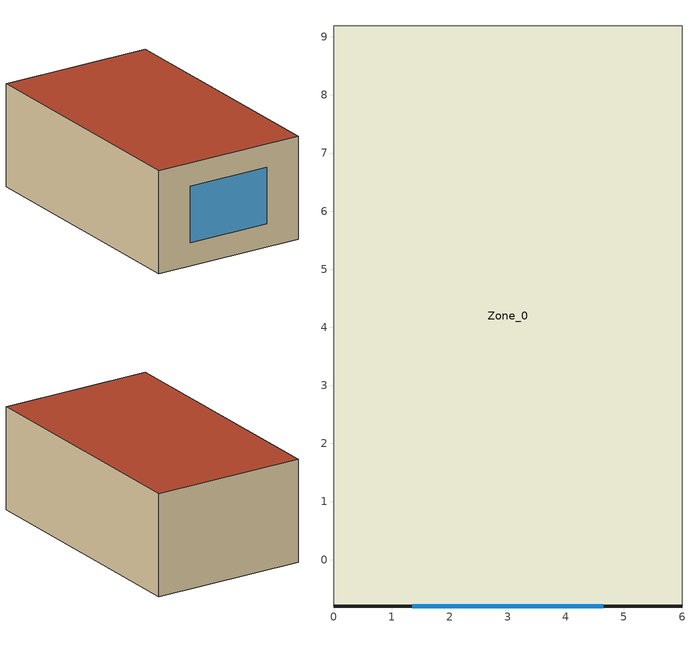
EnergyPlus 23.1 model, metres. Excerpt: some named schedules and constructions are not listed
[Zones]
Zone_0
 floor adiabatic (Slab_Light_FLIPPED): 6,-0.81 0,-0.81 0,9.19 6,9.19 z0
 wall outside (UVal_0.2_Light): 0,-0.81 6,-0.81 z0:4
 wall adiabatic (UVal_0.2_Light): 6,-0.81 6,9.19 0,9.19 0,-0.81 z0:4
 window (Starphire - Solarban 60 (3) on Starphire (Krypton)): 1.36,-0.81 4.64,-0.81 z0.9:3.1
 roof outside (UVal_0.2_Light): 0,9.19 0,-0.81 6,-0.81 6,9.19 z4
[Schedule:Day:Hourly]
902680ff-7241-4d14-933c-1b12fca53dc7: 1, 1, 1, 1, 1, 1, 0.8, 0, 0, 0.4, 0.4, 0.6, 0.8, 0.6, 0.4, 0.4, 0.6, 0.8, 0.8, 0.8, 0.8, 1, 1, 1
30dfd1cf-e552-4944-95f4-35b8c2e1e128: 1, 1, 1, 1, 1, 1, 0.8, 0.6, 0.4, 0.4, 0.4, 0.6, 0.8, 0.6, 0.4, 0, 0, 0, 0.8, 0.8, 0.8, 1, 1, 1
3169d6b9-a660-4b36-a788-756da2ca3554: 1, 1, 1, 1, 1, 1, 0.8, 0.6, 0.4, 0, 0, 0, 0, 0, 0, 0, 0, 0.8, 0.8, 0.8, 0.8, 1, 1, 1
7a969d79-baed-470d-8798-7dddf29d24f6: 1, 1, 1, 1, 1, 1, 0.8, 0.6, 0.4, 0.4, 0.4, 0.6, 0.8, 0.6, 0, 0, 0, 0.8, 0.8, 0.8, 0.8, 1, 1, 1
d7dbc585-8e49-4b23-b43d-7ebde6e25f1b: 1, 1, 1, 1, 1, 1, 0.8, 0.6, 0.4, 0.4, 0.4, 0.6, 0.8, 0.6, 0, 0, 0, 0, 0.8, 0.8, 0.8, 1, 1, 1
060da356-0adc-4f44-b421-56f693a622e6: 1, 1, 1, 1, 1, 1, 0.8, 0, 0, 0, 0, 0, 0, 0, 0, 0, 0, 0.8, 0.8, 0.8, 0.8, 1, 1, 1
14d9ab5f-f6bc-43b0-a27e-b6fda98fd80b: 1, 1, 1, 1, 1, 1, 0.8, 0.6, 0.4, 0.4, 0.4, 0.6, 0.8, 0.6, 0, 0.4, 0.6, 0.8, 0.8, 0.8, 0.8, 1, 1, 1
3189d03c-0a18-4a71-96c0-83d8108f6ac0: 1, 1, 1, 1, 1, 1, 0.8, 0.6, 0.4, 0.4, 0.4, 0.6, 0.8, 0.6, 0.4, 0.4, 0.6, 0, 0.8, 0.8, 0.8, 1, 1, 1
6cf6bdb1-bc5d-4a6e-bfaa-c50a54a9380e: 1, 1, 1, 1, 1, 1, 0.8, 0.6, 0.4, 0, 0, 0, 0.8, 0.6, 0, 0, 0, 0.8, 0.8, 0.8, 0.8, 1, 1, 1
fed877cd-eb7f-4e54-9674-f0576113e366: 1, 1, 1, 1, 1, 1, 0.8, 0.6, 0.4, 0, 0, 0, 0.8, 0.6, 0.4, 0.4, 0.6, 0.8, 0.8, 0.8, 0.8, 1, 1, 1
cfa50969-3518-4a79-9ebb-52f217fd56b7: 1, 1, 1, 1, 1, 1, 0.8, 0, 0.4, 0.4, 0.4, 0.6, 0, 0, 0, 0.4, 0.6, 0.8, 0.8, 0.8, 0.8, 1, 1, 1
59d48295-9266-4557-8065-ae027bafda2b: 1, 1, 1, 1, 1, 1, 0.8, 0, 0.4, 0, 0, 0, 0, 0, 0, 0, 0, 0, 0.8, 0.8, 0.8, 1, 1, 1
25d9d186-891b-4b81-93f3-6afea8f2ef5c: 1, 1, 1, 1, 1, 1, 0.8, 0, 0, 0, 0, 0, 0, 0.6, 0.4, 0.4, 0.6, 0, 0.8, 0.8, 0.8, 1, 1, 1
58793e93-eae3-4f29-a1c5-bd6ba601a773: 1, 1, 1, 1, 1, 1, 0.8, 0.6, 0.4, 0.4, 0.4, 0.6, 0, 0, 0, 0, 0, 0, 0.8, 0.8, 0.8, 1, 1, 1
87693d5b-cab4-40a0-839a-b4b8302d06e7: 1, 1, 1, 1, 1, 1, 0.8, 0, 0, 0, 0, 0, 0, 0, 0, 0, 0.6, 0, 0.8, 0.8, 0.8, 1, 1, 1
1c799c84-67f4-4240-8c71-06874fbb3943: 1, 1, 1, 1, 1, 1, 0.8, 0.6, 0.4, 0.4, 0.4, 0, 0, 0, 0, 0, 0, 0.8, 0.8, 0.8, 0.8, 1, 1, 1
1f0d44a3-7d70-46c1-88ee-c0f023e7affa: 1, 1, 1, 1, 1, 1, 0.8, 0, 0, 0.4, 0.4, 0, 0, 0, 0.4, 0.4, 0.6, 0, 0.8, 0.8, 0.8, 1, 1, 1
0ee71fe6-2df5-488a-b069-791e0e5c07b8: 1, 1, 1, 1, 1, 1, 0.8, 0.6, 0, 0, 0, 0, 0, 0, 0, 0, 0, 0.8, 0.8, 0.8, 0.8, 1, 1, 1
8e7996f3-5341-486f-939a-1274a31d297e: 1, 1, 1, 1, 1, 1, 0.8, 0.6, 0, 0, 0, 0.6, 0, 0, 0, 0, 0, 0.8, 0.8, 0.8, 0.8, 1, 1, 1
c6c6efc0-2bb3-4c48-9c40-b161d9971be9: 1, 1, 1, 1, 1, 1, 0.8, 0, 0, 0, 0, 0.6, 0.8, 0.6, 0.4, 0.4, 0.6, 0.8, 0.8, 0.8, 0.8, 1, 1, 1
28080bc0-5927-433a-9422-1f4ffd60f8e5: 1, 1, 1, 1, 1, 1, 0.8, 0.6, 0, 0, 0, 0.6, 0.8, 0.6, 0.4, 0.4, 0.6, 0.8, 0.8, 0.8, 0.8, 1, 1, 1
4ca7bb63-88ca-4ba3-ae32-60c2a5a33414: 1, 1, 1, 1, 1, 1, 0.8, 0.6, 0.4, 0.4, 0.4, 0, 0, 0, 0, 0.4, 0.6, 0.8, 0.8, 0.8, 0.8, 1, 1, 1
d5d7a691-1c94-4324-87fc-18be7b975890: 1, 1, 1, 1, 1, 1, 0.8, 0.6, 0, 0, 0, 0.6, 0, 0, 0.4, 0.4, 0.6, 0, 0.8, 0.8, 0.8, 1, 1, 1
d8a64c24-ee05-4c0a-9334-fb8977417d24: 1, 1, 1, 1, 1, 1, 0.8, 0.6, 0, 0, 0, 0, 0.8, 0, 0, 0, 0, 0, 0.8, 0.8, 0.8, 1, 1, 1
892f0b5d-23d3-4d68-ba22-9b33534a2e85: 1, 1, 1, 1, 1, 1, 0.8, 0.6, 0.4, 0, 0, 0.6, 0.8, 0.6, 0.4, 0.4, 0.6, 0.8, 0.8, 0.8, 0.8, 1, 1, 1
1ff51537-b0e9-466c-9028-86336e3e91d3: 1, 1, 1, 1, 1, 1, 0.8, 0.6, 0, 0.4, 0.4, 0.6, 0.8, 0.6, 0.4, 0.4, 0.6, 0, 0.8, 0.8, 0.8, 1, 1, 1
ea92c525-f574-4d54-ae5f-eb827a995d5f: 1, 1, 1, 1, 1, 1, 0.8, 0.6, 0.4, 0.4, 0.4, 0, 0, 0, 0, 0, 0.6, 0.8, 0.8, 0.8, 0.8, 1, 1, 1
688be3c6-4298-49d6-a995-f4ff9189585c: 1, 1, 1, 1, 1, 1, 0.8, 0.6, 0.4, 0.4, 0.4, 0, 0, 0, 0.4, 0.4, 0.6, 0.8, 0.8, 0.8, 0.8, 1, 1, 1
49a4725d-64ee-40d9-b7c8-8719304f05b0: 1, 1, 1, 1, 1, 1, 0.8, 0.6, 0.4, 0.4, 0.4, 0, 0, 0, 0.4, 0, 0, 0.8, 0.8, 0.8, 0.8, 1, 1, 1
8c3fcda5-35fe-4a72-94f4-fef45e0e0adf: 1, 1, 1, 1, 1, 1, 0.8, 0.6, 0, 0.4, 0.4, 0, 0, 0, 0.4, 0.4, 0.6, 0, 0.8, 0.8, 0.8, 1, 1, 1
104ca01c-c9df-4491-a331-869219257df5: 1, 1, 1, 1, 1, 1, 0.8, 0.6, 0.4, 0.4, 0.4, 0, 0.8, 0.6, 0.4, 0.4, 0.6, 0.8, 0.8, 0.8, 0.8, 1, 1, 1
858d9445-fedc-41b6-9329-28b7e3ced1bc: 1, 1, 1, 1, 1, 1, 0.8, 0.6, 0.4, 0.4, 0, 0.6, 0.8, 0.6, 0.4, 0.4, 0.6, 0.8, 0.8, 0.8, 0.8, 1, 1, 1
a7cb5c7e-cace-4517-8dd7-bebdf90f2619: 1, 1, 1, 1, 1, 1, 0.8, 0, 0, 0, 0, 0, 0, 0, 0.4, 0.4, 0.6, 0.8, 0.8, 0.8, 0.8, 1, 1, 1
18fddb95-af1b-4249-88f6-682cce6befe1: 1, 1, 1, 1, 1, 1, 0.8, 0.6, 0.4, 0, 0, 0, 0, 0, 0.4, 0.4, 0.6, 0.8, 0.8, 0.8, 0.8, 1, 1, 1
2ff1e9c7-f90c-41d6-a502-d71ee99c5e5f: 1, 1, 1, 1, 1, 1, 0.8, 0.6, 0.4, 0.4, 0.4, 0.6, 0.8, 0.6, 0, 0.4, 0.6, 0, 0.8, 0.8, 0.8, 1, 1, 1
b02ab121-3d3f-4378-be6c-3e3afb00427c: 1, 1, 1, 1, 1, 1, 0.8, 0.6, 0.4, 0, 0, 0, 0, 0, 0, 0.4, 0.6, 0.8, 0.8, 0.8, 0.8, 1, 1, 1
4328494f-3c3d-4131-9852-9535aae929f7: 1, 1, 1, 1, 1, 1, 0.8, 0, 0, 0, 0, 0, 0, 0, 0, 0.4, 0.6, 0, 0.8, 0.8, 0.8, 1, 1, 1
4b9c7f99-9ddc-4752-be5f-a44bad6d6bdb: 0, 0, 0, 0, 0, 0, 0, 0, 0, 0, 0, 0, 1, 1, 1, 1, 1, 0, 0, 0, 0, 0, 0, 0
bb9d2325-5b43-4ed9-b5c0-c69ed432292f: 0, 0, 0, 0, 0, 0, 0, 1, 1, 0, 0, 0, 0, 1, 1, 1, 1, 0, 0, 0, 0, 0, 0, 0
e34125b6-ac2c-4c5f-8be2-e72e03ce4e15: 0, 0, 0, 0, 0, 0, 0, 0, 0, 1, 1, 1, 1, 1, 1, 1, 1, 1, 0, 0, 0, 0, 0, 0
83571403-7410-4d25-afcd-0ec7bc611e64: 0, 0, 0, 0, 0, 0, 0, 0, 1, 0, 0, 0, 0, 0, 0, 0, 0, 0, 0, 0, 0, 0, 0, 0
9896cea4-2571-4f0a-b3b2-f876ca9d07d6: 0, 0, 0, 0, 0, 0, 0, 0, 0, 0, 0, 0, 0, 0, 0, 1, 1, 0, 0, 0, 0, 0, 0, 0
03d2d463-790c-43fb-bbf4-41edcd2c2ac4: 0, 0, 0, 0, 0, 0, 0, 0, 1, 1, 1, 1, 1, 1, 1, 0, 0, 0, 0, 0, 0, 0, 0, 0
ccddd7ef-7dea-4420-9548-7381fbf48d11: 0, 0, 0, 0, 0, 0, 0, 1, 1, 1, 1, 1, 1, 1, 1, 0, 0, 0, 0, 0, 0, 0, 0, 0
80cd060c-1f61-48c4-a5e6-f12f14524c35: 0, 0, 0, 0, 0, 0, 0, 0, 1, 1, 1, 1, 1, 1, 1, 1, 1, 1, 0, 0, 0, 0, 0, 0
2d87b48e-fcd2-4cf2-8beb-c03e703131d0: 0, 0, 0, 0, 0, 0, 0, 0, 0, 0, 0, 1, 1, 1, 1, 1, 1, 1, 0, 0, 0, 0, 0, 0
19cbe245-b94e-43c6-b8c0-80bd7cd2af8f: 0, 0, 0, 0, 0, 0, 0, 1, 1, 0, 0, 0, 0, 0, 0, 0, 0, 0, 0, 0, 0, 0, 0, 0
228ebfe2-1aa6-4b87-8cb9-68d66e9ab8ee: 0, 0, 0, 0, 0, 0, 0, 0, 0, 0, 0, 0, 0, 0, 0, 1, 1, 1, 0, 0, 0, 0, 0, 0
6713b0ca-5b74-4112-b6d2-8bb7250909a9: 0, 0, 0, 0, 0, 0, 0, 0, 0, 1, 1, 1, 1, 1, 1, 1, 1, 0, 0, 0, 0, 0, 0, 0
7f4000cd-b181-46a8-bb4e-5181eff2dea5: 0, 0, 0, 0, 0, 0, 0, 0, 0, 0, 0, 0, 0, 0, 1, 1, 1, 0, 0, 0, 0, 0, 0, 0
84ca3b94-7492-4135-977e-f485630f9208: 0, 0, 0, 0, 0, 0, 0, 0, 0, 0, 0, 0, 0, 0, 1, 1, 1, 1, 0, 0, 0, 0, 0, 0
b00d93de-308b-4fe5-8716-040459c3304f: 0, 0, 0, 0, 0, 0, 0, 1, 1, 1, 1, 1, 1, 1, 1, 1, 1, 0, 0, 0, 0, 0, 0, 0
6eeed3fb-7047-4573-a0a6-7295f74bcd8c: 0, 0, 0, 0, 0, 0, 0, 0, 0, 0, 0, 0, 0, 0, 1, 0, 0, 0, 0, 0, 0, 0, 0, 0
5e63a8de-6281-4d94-aad1-972784421a51: 0, 0, 0, 0, 0, 0, 0, 0, 0, 0, 0, 0, 0, 0, 0, 0, 0, 1, 0, 0, 0, 0, 0, 0
626e8150-7b12-4418-a1a1-2ff5c63cee32: 0, 0, 0, 0, 0, 0, 0, 0, 0, 1, 1, 1, 0, 0, 1, 1, 1, 0, 0, 0, 0, 0, 0, 0
25fd34f2-35d1-4b89-a3c8-3b384ce841dc: 0, 0, 0, 0, 0, 0, 0, 0, 0, 1, 1, 1, 0, 0, 0, 0, 0, 0, 0, 0, 0, 0, 0, 0
bfb20f47-adcb-456d-9a44-dbc48ab42dc4: 0, 0, 0, 0, 0, 0, 0, 1, 0, 0, 0, 0, 1, 1, 1, 0, 0, 0, 0, 0, 0, 0, 0, 0
c799945a-c79e-4660-b1dd-47c078b76a10: 0, 0, 0, 0, 0, 0, 0, 1, 0, 1, 1, 1, 1, 1, 1, 1, 1, 1, 0, 0, 0, 0, 0, 0
8f5b2421-99ba-4b2d-8720-2e85d07a753b: 0, 0, 0, 0, 0, 0, 0, 1, 1, 1, 1, 1, 1, 0, 0, 0, 0, 1, 0, 0, 0, 0, 0, 0
4b4ed096-4b97-4e59-a14b-3d7687de2157: 0, 0, 0, 0, 0, 0, 0, 0, 0, 0, 0, 0, 1, 1, 1, 1, 1, 1, 0, 0, 0, 0, 0, 0
5f103c95-65a5-4010-b211-d811bb994008: 0, 0, 0, 0, 0, 0, 0, 1, 1, 1, 1, 1, 1, 1, 1, 1, 0, 1, 0, 0, 0, 0, 0, 0
e3208e8b-adc1-443f-a196-0a015472b90a: 0, 0, 0, 0, 0, 0, 0, 0, 0, 0, 0, 1, 1, 1, 1, 1, 1, 0, 0, 0, 0, 0, 0, 0
9b5c1085-25fe-4ade-b0c8-7ae2d91e7867: 0, 0, 0, 0, 0, 0, 0, 1, 1, 0, 0, 1, 1, 1, 0, 0, 0, 1, 0, 0, 0, 0, 0, 0
b0b3a020-bc94-4a3f-a32c-3a6c3086e8d2: 0, 0, 0, 0, 0, 0, 0, 0, 1, 1, 1, 1, 1, 1, 1, 1, 1, 0, 0, 0, 0, 0, 0, 0
f2cb975a-5ef4-46d0-a4f2-038f54c0a83d: 0, 0, 0, 0, 0, 0, 0, 0, 1, 1, 1, 0, 1, 1, 1, 1, 1, 0, 0, 0, 0, 0, 0, 0
91fc8aca-0d72-47ba-8610-1f00e791c926: 0, 0, 0, 0, 0, 0, 0, 1, 1, 1, 1, 0, 0, 0, 0, 0, 0, 0, 0, 0, 0, 0, 0, 0
a950680a-c7d5-4140-b7e9-fe0e335813b3: 0, 0, 0, 0, 0, 0, 0, 0, 1, 1, 1, 0, 0, 0, 0, 0, 0, 0, 0, 0, 0, 0, 0, 0
38d043c6-3a36-47ab-8efd-2552b3b4f4ea: 0, 0, 0, 0, 0, 0, 0, 0, 0, 0, 0, 1, 1, 1, 1, 0, 0, 0, 0, 0, 0, 0, 0, 0
fc7c40e3-73d1-4f04-af00-f1f95ab274f8: 0, 0, 0, 0, 0, 0, 0, 0, 1, 1, 1, 0, 1, 1, 0, 0, 0, 1, 0, 0, 0, 0, 0, 0
2cc42145-4c81-41a2-a36e-b6b453ee482f: 0, 0, 0, 0, 0, 0, 0, 0, 1, 1, 1, 1, 0, 1, 1, 1, 1, 1, 0, 0, 0, 0, 0, 0
78b73458-6bac-483a-80c4-4f249f896636: 0, 0, 0, 0, 0, 0, 0, 0, 0, 1, 1, 0, 0, 0, 0, 0, 0, 0, 0, 0, 0, 0, 0, 0
1421ffc8-d5d8-4c17-ae8e-d8ecd420650b: 0, 0, 0, 0, 0, 0, 0, 0, 1, 0, 0, 0, 0, 0, 0, 0, 0, 1, 0, 0, 0, 0, 0, 0
8d7068d5-37c6-4bfa-91df-63357ff56963: 0, 0, 0, 0, 0, 0, 0, 0, 0, 0, 0, 1, 1, 1, 1, 1, 0, 0, 0, 0, 0, 0, 0, 0
791abce2-c6c9-40ab-b097-2e1908ed12c1: 0, 0, 0, 0, 0, 0, 0, 0, 0, 0, 0, 1, 1, 1, 0, 0, 0, 0, 0, 0, 0, 0, 0, 0
8d34337c-75bc-44a0-b1c6-ac5f53443973: 0, 0, 0, 0, 0, 0, 0, 0, 0, 0, 0, 1, 1, 1, 0, 1, 1, 0, 0, 0, 0, 0, 0, 0
3390df3a-a816-4d25-beef-4c9d0d32d8d3: 0, 0, 0, 0, 0, 0, 0, 0, 1, 0, 0, 1, 1, 1, 0, 0, 0, 1, 0, 0, 0, 0, 0, 0
a37e8bf5-e32a-4079-860d-0af2a65026ee: 0, 0, 0, 0, 0, 0, 0, 0, 0, 0, 0, 1, 0, 0, 0, 0, 0, 0, 0, 0, 0, 0, 0, 0
c09885d3-5e17-4f0a-b3a9-40faf3cdea73: 0, 0, 0, 0, 0, 0, 0, 0, 0, 0, 1, 0, 0, 0, 0, 0, 0, 0, 0, 0, 0, 0, 0, 0
54c218a1-9a2d-43ac-bb55-8e068022fa20: 0, 0, 0, 0, 0, 0, 0, 1, 1, 1, 1, 1, 1, 1, 0, 0, 0, 0, 0, 0, 0, 0, 0, 0
b669e89a-282c-4423-8afd-69ebfd81ae54: 0, 0, 0, 0, 0, 0, 0, 0, 0, 1, 1, 1, 1, 1, 0, 0, 0, 0, 0, 0, 0, 0, 0, 0
fc685a81-a9e8-40dd-a984-8823da2effdf: 0, 0, 0, 0, 0, 0, 0, 0, 0, 0, 0, 0, 0, 0, 1, 0, 0, 1, 0, 0, 0, 0, 0, 0
5830046f-c8c5-4976-aea6-8c500c1d729c: 0, 0, 0, 0, 0, 0, 0, 0, 0, 1, 1, 1, 1, 1, 1, 0, 0, 0, 0, 0, 0, 0, 0, 0
9dd5bf9f-02de-4b92-81b6-d4d93a4385f5: 0, 0, 0, 0, 0, 0, 0, 1, 1, 1, 1, 1, 1, 1, 1, 0, 0, 1, 0, 0, 0, 0, 0, 0
[Schedule:Week:Daily]
HeatAvail_Zone_0_0: 004e2dcf-8239-45a4-9b8e-f48bbb5674c7, 004e2dcf-8239-45a4-9b8e-f48bbb5674c7, 528ea09c-39c9-4a10-8800-9de200cd2c91, b7a3da46-3739-4097-babf-01599cefae49, b7a3da46-3739-4097-babf-01599cefae49, b7a3da46-3739-4097-babf-01599cefae49, 004e2dcf-8239-45a4-9b8e-f48bbb5674c7, 004e2dcf-8239-45a4-9b8e-f48bbb5674c7, 004e2dcf-8239-45a4-9b8e-f48bbb5674c7, 004e2dcf-8239-45a4-9b8e-f48bbb5674c7, 004e2dcf-8239-45a4-9b8e-f48bbb5674c7, 004e2dcf-8239-45a4-9b8e-f48bbb5674c7
HeatAvail_Zone_0_1: 9c846b64-d1d2-40fa-bed3-0c1ada7adb8e, b7a3da46-3739-4097-babf-01599cefae49, b7a3da46-3739-4097-babf-01599cefae49, b7a3da46-3739-4097-babf-01599cefae49, b7a3da46-3739-4097-babf-01599cefae49, b7a3da46-3739-4097-babf-01599cefae49, 004e2dcf-8239-45a4-9b8e-f48bbb5674c7, 9c846b64-d1d2-40fa-bed3-0c1ada7adb8e, 9c846b64-d1d2-40fa-bed3-0c1ada7adb8e, 9c846b64-d1d2-40fa-bed3-0c1ada7adb8e, 9c846b64-d1d2-40fa-bed3-0c1ada7adb8e, 9c846b64-d1d2-40fa-bed3-0c1ada7adb8e
HeatAvail_Zone_0_2: b7a3da46-3739-4097-babf-01599cefae49, 00f57e9e-7185-4411-8f65-5452f192126f, bfb4ce4c-ec3e-490d-885e-84b63b4f48a2, 004e2dcf-8239-45a4-9b8e-f48bbb5674c7, 004e2dcf-8239-45a4-9b8e-f48bbb5674c7, afcd5b20-8f77-4d74-bd58-d57eea7b5b9d, 004e2dcf-8239-45a4-9b8e-f48bbb5674c7, b7a3da46-3739-4097-babf-01599cefae49, b7a3da46-3739-4097-babf-01599cefae49, b7a3da46-3739-4097-babf-01599cefae49, b7a3da46-3739-4097-babf-01599cefae49, b7a3da46-3739-4097-babf-01599cefae49
HeatAvail_Zone_0_3: 3e78b9a3-cb97-4deb-b2a3-769ff42cbbae, b7a3da46-3739-4097-babf-01599cefae49, df368c70-796a-44ce-b8ad-c643e9f0e22f, 004e2dcf-8239-45a4-9b8e-f48bbb5674c7, 6a4db3b3-01dd-493c-aff0-10d7f1e97450, b7a3da46-3739-4097-babf-01599cefae49, 004e2dcf-8239-45a4-9b8e-f48bbb5674c7, 3e78b9a3-cb97-4deb-b2a3-769ff42cbbae, 3e78b9a3-cb97-4deb-b2a3-769ff42cbbae, 3e78b9a3-cb97-4deb-b2a3-769ff42cbbae, 3e78b9a3-cb97-4deb-b2a3-769ff42cbbae, 3e78b9a3-cb97-4deb-b2a3-769ff42cbbae
HeatAvail_Zone_0_4: b7a3da46-3739-4097-babf-01599cefae49, b7a3da46-3739-4097-babf-01599cefae49, b7a3da46-3739-4097-babf-01599cefae49, b7a3da46-3739-4097-babf-01599cefae49, b7a3da46-3739-4097-babf-01599cefae49, 004e2dcf-8239-45a4-9b8e-f48bbb5674c7, 004e2dcf-8239-45a4-9b8e-f48bbb5674c7, b7a3da46-3739-4097-babf-01599cefae49, b7a3da46-3739-4097-babf-01599cefae49, b7a3da46-3739-4097-babf-01599cefae49, b7a3da46-3739-4097-babf-01599cefae49, b7a3da46-3739-4097-babf-01599cefae49
HeatAvail_Zone_0_5: b7a3da46-3739-4097-babf-01599cefae49, ed559348-6578-4ed7-b332-738b62675bbd, b7a3da46-3739-4097-babf-01599cefae49, 4471f6eb-af27-4bac-a93a-c9ad64be5562, cfaff9e9-d387-4040-8772-00e146d99aed, b7a3da46-3739-4097-babf-01599cefae49, 004e2dcf-8239-45a4-9b8e-f48bbb5674c7, b7a3da46-3739-4097-babf-01599cefae49, b7a3da46-3739-4097-babf-01599cefae49, b7a3da46-3739-4097-babf-01599cefae49, b7a3da46-3739-4097-babf-01599cefae49, b7a3da46-3739-4097-babf-01599cefae49
HeatAvail_Zone_0_6: b7a3da46-3739-4097-babf-01599cefae49, b7a3da46-3739-4097-babf-01599cefae49, b7a3da46-3739-4097-babf-01599cefae49, b50b1c4f-d964-4ad3-8bcf-11deb676e7ff, e4128f0c-12e8-4802-a4bb-00ef40627b83, d79b3a9e-7f01-4d6e-b59d-4078c05ed039, 004e2dcf-8239-45a4-9b8e-f48bbb5674c7, b7a3da46-3739-4097-babf-01599cefae49, b7a3da46-3739-4097-babf-01599cefae49, b7a3da46-3739-4097-babf-01599cefae49, b7a3da46-3739-4097-babf-01599cefae49, b7a3da46-3739-4097-babf-01599cefae49
HeatAvail_Zone_0_7: c870c390-8123-410e-8589-f265b8161020, b7a3da46-3739-4097-babf-01599cefae49, b7a3da46-3739-4097-babf-01599cefae49, b7a3da46-3739-4097-babf-01599cefae49, 674adbee-4f4c-4f74-9816-0d9c49eee9ee, 004e2dcf-8239-45a4-9b8e-f48bbb5674c7, 004e2dcf-8239-45a4-9b8e-f48bbb5674c7, c870c390-8123-410e-8589-f265b8161020, c870c390-8123-410e-8589-f265b8161020, c870c390-8123-410e-8589-f265b8161020, c870c390-8123-410e-8589-f265b8161020, c870c390-8123-410e-8589-f265b8161020
HeatAvail_Zone_0_8: 66bb5eaa-cd6a-4c28-9836-8d52666f5628, 004e2dcf-8239-45a4-9b8e-f48bbb5674c7, 66bb5eaa-cd6a-4c28-9836-8d52666f5628, b7a3da46-3739-4097-babf-01599cefae49, 66bb5eaa-cd6a-4c28-9836-8d52666f5628, b7a3da46-3739-4097-babf-01599cefae49, 004e2dcf-8239-45a4-9b8e-f48bbb5674c7, 66bb5eaa-cd6a-4c28-9836-8d52666f5628, 66bb5eaa-cd6a-4c28-9836-8d52666f5628, 66bb5eaa-cd6a-4c28-9836-8d52666f5628, 66bb5eaa-cd6a-4c28-9836-8d52666f5628, 66bb5eaa-cd6a-4c28-9836-8d52666f5628
HeatAvail_Zone_0_9: 966215da-a094-4bce-8a16-e7f265986e66, d79b3a9e-7f01-4d6e-b59d-4078c05ed039, c870c390-8123-410e-8589-f265b8161020, 004e2dcf-8239-45a4-9b8e-f48bbb5674c7, 004e2dcf-8239-45a4-9b8e-f48bbb5674c7, b7a3da46-3739-4097-babf-01599cefae49, 004e2dcf-8239-45a4-9b8e-f48bbb5674c7, 966215da-a094-4bce-8a16-e7f265986e66, 966215da-a094-4bce-8a16-e7f265986e66, 966215da-a094-4bce-8a16-e7f265986e66, 966215da-a094-4bce-8a16-e7f265986e66, 966215da-a094-4bce-8a16-e7f265986e66
HeatAvail_Zone_0_10: b7a3da46-3739-4097-babf-01599cefae49, 66bb5eaa-cd6a-4c28-9836-8d52666f5628, b7a3da46-3739-4097-babf-01599cefae49, a4f3f783-feae-4b61-a365-1a25cb2659a7, 004e2dcf-8239-45a4-9b8e-f48bbb5674c7, 004e2dcf-8239-45a4-9b8e-f48bbb5674c7, 004e2dcf-8239-45a4-9b8e-f48bbb5674c7, b7a3da46-3739-4097-babf-01599cefae49, b7a3da46-3739-4097-babf-01599cefae49, b7a3da46-3739-4097-babf-01599cefae49, b7a3da46-3739-4097-babf-01599cefae49, b7a3da46-3739-4097-babf-01599cefae49
HeatAvail_Zone_0_11: b7a3da46-3739-4097-babf-01599cefae49, 004e2dcf-8239-45a4-9b8e-f48bbb5674c7, ed559348-6578-4ed7-b332-738b62675bbd, b7a3da46-3739-4097-babf-01599cefae49, b7a3da46-3739-4097-babf-01599cefae49, b7a3da46-3739-4097-babf-01599cefae49, 004e2dcf-8239-45a4-9b8e-f48bbb5674c7, b7a3da46-3739-4097-babf-01599cefae49, b7a3da46-3739-4097-babf-01599cefae49, b7a3da46-3739-4097-babf-01599cefae49, b7a3da46-3739-4097-babf-01599cefae49, b7a3da46-3739-4097-babf-01599cefae49
HeatAvail_Zone_0_12: b7a3da46-3739-4097-babf-01599cefae49, b7a3da46-3739-4097-babf-01599cefae49, b7a3da46-3739-4097-babf-01599cefae49, 004e2dcf-8239-45a4-9b8e-f48bbb5674c7, b7a3da46-3739-4097-babf-01599cefae49, b7a3da46-3739-4097-babf-01599cefae49, 004e2dcf-8239-45a4-9b8e-f48bbb5674c7, b7a3da46-3739-4097-babf-01599cefae49, b7a3da46-3739-4097-babf-01599cefae49, b7a3da46-3739-4097-babf-01599cefae49, b7a3da46-3739-4097-babf-01599cefae49, b7a3da46-3739-4097-babf-01599cefae49
HeatAvail_Zone_0_13: b7a3da46-3739-4097-babf-01599cefae49, 185f8419-926a-4275-8635-e4197f33d4c0, 00f57e9e-7185-4411-8f65-5452f192126f, b7a3da46-3739-4097-babf-01599cefae49, df368c70-796a-44ce-b8ad-c643e9f0e22f, 004e2dcf-8239-45a4-9b8e-f48bbb5674c7, 004e2dcf-8239-45a4-9b8e-f48bbb5674c7, b7a3da46-3739-4097-babf-01599cefae49, b7a3da46-3739-4097-babf-01599cefae49, b7a3da46-3739-4097-babf-01599cefae49, b7a3da46-3739-4097-babf-01599cefae49, b7a3da46-3739-4097-babf-01599cefae49
HeatAvail_Zone_0_14: 004e2dcf-8239-45a4-9b8e-f48bbb5674c7, 004e2dcf-8239-45a4-9b8e-f48bbb5674c7, b7a3da46-3739-4097-babf-01599cefae49, b7a3da46-3739-4097-babf-01599cefae49, b7a3da46-3739-4097-babf-01599cefae49, b93a5605-5285-437a-9a24-90f049dd3309, 004e2dcf-8239-45a4-9b8e-f48bbb5674c7, 004e2dcf-8239-45a4-9b8e-f48bbb5674c7, 004e2dcf-8239-45a4-9b8e-f48bbb5674c7, 004e2dcf-8239-45a4-9b8e-f48bbb5674c7, 004e2dcf-8239-45a4-9b8e-f48bbb5674c7, 004e2dcf-8239-45a4-9b8e-f48bbb5674c7
HeatAvail_Zone_0_15: b7a3da46-3739-4097-babf-01599cefae49, cfaff9e9-d387-4040-8772-00e146d99aed, 4d78a104-e6c7-472b-b7bc-eff3c7d3730c, c870c390-8123-410e-8589-f265b8161020, 004e2dcf-8239-45a4-9b8e-f48bbb5674c7, 985696ff-726d-447a-a760-275a3afa3b37, 004e2dcf-8239-45a4-9b8e-f48bbb5674c7, b7a3da46-3739-4097-babf-01599cefae49, b7a3da46-3739-4097-babf-01599cefae49, b7a3da46-3739-4097-babf-01599cefae49, b7a3da46-3739-4097-babf-01599cefae49, b7a3da46-3739-4097-babf-01599cefae49
HeatAvail_Zone_0_16: b7a3da46-3739-4097-babf-01599cefae49, b7a3da46-3739-4097-babf-01599cefae49, b7a3da46-3739-4097-babf-01599cefae49, b7a3da46-3739-4097-babf-01599cefae49, 0a23fd8c-bc11-4361-9f69-3ee3c820b12e, b7a3da46-3739-4097-babf-01599cefae49, 004e2dcf-8239-45a4-9b8e-f48bbb5674c7, b7a3da46-3739-4097-babf-01599cefae49, b7a3da46-3739-4097-babf-01599cefae49, b7a3da46-3739-4097-babf-01599cefae49, b7a3da46-3739-4097-babf-01599cefae49, b7a3da46-3739-4097-babf-01599cefae49
HeatAvail_Zone_0_17: 6a4db3b3-01dd-493c-aff0-10d7f1e97450, 004e2dcf-8239-45a4-9b8e-f48bbb5674c7, b7a3da46-3739-4097-babf-01599cefae49, b7a3da46-3739-4097-babf-01599cefae49, b7a3da46-3739-4097-babf-01599cefae49, b7a3da46-3739-4097-babf-01599cefae49, 004e2dcf-8239-45a4-9b8e-f48bbb5674c7, 6a4db3b3-01dd-493c-aff0-10d7f1e97450, 6a4db3b3-01dd-493c-aff0-10d7f1e97450, 6a4db3b3-01dd-493c-aff0-10d7f1e97450, 6a4db3b3-01dd-493c-aff0-10d7f1e97450, 6a4db3b3-01dd-493c-aff0-10d7f1e97450
HeatAvail_Zone_0_18: b7a3da46-3739-4097-babf-01599cefae49, b7a3da46-3739-4097-babf-01599cefae49, 004e2dcf-8239-45a4-9b8e-f48bbb5674c7, ed559348-6578-4ed7-b332-738b62675bbd, b7a3da46-3739-4097-babf-01599cefae49, b7a3da46-3739-4097-babf-01599cefae49, 004e2dcf-8239-45a4-9b8e-f48bbb5674c7, b7a3da46-3739-4097-babf-01599cefae49, b7a3da46-3739-4097-babf-01599cefae49, b7a3da46-3739-4097-babf-01599cefae49, b7a3da46-3739-4097-babf-01599cefae49, b7a3da46-3739-4097-babf-01599cefae49
HeatAvail_Zone_0_19: 004e2dcf-8239-45a4-9b8e-f48bbb5674c7, 3a91eefb-8b60-40e9-8137-7b4290348210, a4f3f783-feae-4b61-a365-1a25cb2659a7, ed559348-6578-4ed7-b332-738b62675bbd, b7a3da46-3739-4097-babf-01599cefae49, b7a3da46-3739-4097-babf-01599cefae49, 004e2dcf-8239-45a4-9b8e-f48bbb5674c7, 004e2dcf-8239-45a4-9b8e-f48bbb5674c7, 004e2dcf-8239-45a4-9b8e-f48bbb5674c7, 004e2dcf-8239-45a4-9b8e-f48bbb5674c7, 004e2dcf-8239-45a4-9b8e-f48bbb5674c7, 004e2dcf-8239-45a4-9b8e-f48bbb5674c7
HeatAvail_Zone_0_20: e10bc946-f43d-4df4-b3dc-dab1c1ce977a, 004e2dcf-8239-45a4-9b8e-f48bbb5674c7, 004e2dcf-8239-45a4-9b8e-f48bbb5674c7, 6007f404-66b0-4063-a6a7-88293ea3448f, e4128f0c-12e8-4802-a4bb-00ef40627b83, b93a5605-5285-437a-9a24-90f049dd3309, 004e2dcf-8239-45a4-9b8e-f48bbb5674c7, e10bc946-f43d-4df4-b3dc-dab1c1ce977a, e10bc946-f43d-4df4-b3dc-dab1c1ce977a, e10bc946-f43d-4df4-b3dc-dab1c1ce977a, e10bc946-f43d-4df4-b3dc-dab1c1ce977a, e10bc946-f43d-4df4-b3dc-dab1c1ce977a
HeatAvail_Zone_0_21: 004e2dcf-8239-45a4-9b8e-f48bbb5674c7, b7a3da46-3739-4097-babf-01599cefae49, c870c390-8123-410e-8589-f265b8161020, 0593f9f2-372c-454d-b91e-15ffb26d30f1, b7a3da46-3739-4097-babf-01599cefae49, 6a4db3b3-01dd-493c-aff0-10d7f1e97450, 004e2dcf-8239-45a4-9b8e-f48bbb5674c7, 004e2dcf-8239-45a4-9b8e-f48bbb5674c7, 004e2dcf-8239-45a4-9b8e-f48bbb5674c7, 004e2dcf-8239-45a4-9b8e-f48bbb5674c7, 004e2dcf-8239-45a4-9b8e-f48bbb5674c7, 004e2dcf-8239-45a4-9b8e-f48bbb5674c7
HeatAvail_Zone_0_22: b7a3da46-3739-4097-babf-01599cefae49, b7a3da46-3739-4097-babf-01599cefae49, b7a3da46-3739-4097-babf-01599cefae49, 004e2dcf-8239-45a4-9b8e-f48bbb5674c7, ed559348-6578-4ed7-b332-738b62675bbd, b7a3da46-3739-4097-babf-01599cefae49, 004e2dcf-8239-45a4-9b8e-f48bbb5674c7, b7a3da46-3739-4097-babf-01599cefae49, b7a3da46-3739-4097-babf-01599cefae49, b7a3da46-3739-4097-babf-01599cefae49, b7a3da46-3739-4097-babf-01599cefae49, b7a3da46-3739-4097-babf-01599cefae49
HeatAvail_Zone_0_23: 004e2dcf-8239-45a4-9b8e-f48bbb5674c7, b50b1c4f-d964-4ad3-8bcf-11deb676e7ff, 22af059a-93e9-4ee7-9414-d62fe20cdad0, ed559348-6578-4ed7-b332-738b62675bbd, b7a3da46-3739-4097-babf-01599cefae49, b7a3da46-3739-4097-babf-01599cefae49, 004e2dcf-8239-45a4-9b8e-f48bbb5674c7, 004e2dcf-8239-45a4-9b8e-f48bbb5674c7, 004e2dcf-8239-45a4-9b8e-f48bbb5674c7, 004e2dcf-8239-45a4-9b8e-f48bbb5674c7, 004e2dcf-8239-45a4-9b8e-f48bbb5674c7, 004e2dcf-8239-45a4-9b8e-f48bbb5674c7
HeatAvail_Zone_0_24: 9b237c56-8676-4efc-8e27-f790af9b0089, 6a4db3b3-01dd-493c-aff0-10d7f1e97450, b7a3da46-3739-4097-babf-01599cefae49, b7a3da46-3739-4097-babf-01599cefae49, b7a3da46-3739-4097-babf-01599cefae49, b7a3da46-3739-4097-babf-01599cefae49, 004e2dcf-8239-45a4-9b8e-f48bbb5674c7, 9b237c56-8676-4efc-8e27-f790af9b0089, 9b237c56-8676-4efc-8e27-f790af9b0089, 9b237c56-8676-4efc-8e27-f790af9b0089, 9b237c56-8676-4efc-8e27-f790af9b0089, 9b237c56-8676-4efc-8e27-f790af9b0089
HeatAvail_Zone_0_25: b7a3da46-3739-4097-babf-01599cefae49, 22af059a-93e9-4ee7-9414-d62fe20cdad0, 004e2dcf-8239-45a4-9b8e-f48bbb5674c7, e4128f0c-12e8-4802-a4bb-00ef40627b83, 985696ff-726d-447a-a760-275a3afa3b37, 5aa02613-c18c-4c87-b227-ae5fe17b19db, 004e2dcf-8239-45a4-9b8e-f48bbb5674c7, b7a3da46-3739-4097-babf-01599cefae49, b7a3da46-3739-4097-babf-01599cefae49, b7a3da46-3739-4097-babf-01599cefae49, b7a3da46-3739-4097-babf-01599cefae49, b7a3da46-3739-4097-babf-01599cefae49
HeatAvail_Zone_0_26: 00f57e9e-7185-4411-8f65-5452f192126f, 33db69fe-76d0-47df-9845-7b03d6da1fce, b7a3da46-3739-4097-babf-01599cefae49, 004e2dcf-8239-45a4-9b8e-f48bbb5674c7, 004e2dcf-8239-45a4-9b8e-f48bbb5674c7, 66bb5eaa-cd6a-4c28-9836-8d52666f5628, 004e2dcf-8239-45a4-9b8e-f48bbb5674c7, 00f57e9e-7185-4411-8f65-5452f192126f, 00f57e9e-7185-4411-8f65-5452f192126f, 00f57e9e-7185-4411-8f65-5452f192126f, 00f57e9e-7185-4411-8f65-5452f192126f, 00f57e9e-7185-4411-8f65-5452f192126f
HeatAvail_Zone_0_27: f5b6c2e3-ef12-4163-92f9-a1961a951b73, 6a4db3b3-01dd-493c-aff0-10d7f1e97450, b7a3da46-3739-4097-babf-01599cefae49, b7a3da46-3739-4097-babf-01599cefae49, b93a5605-5285-437a-9a24-90f049dd3309, 6a4db3b3-01dd-493c-aff0-10d7f1e97450, 004e2dcf-8239-45a4-9b8e-f48bbb5674c7, f5b6c2e3-ef12-4163-92f9-a1961a951b73, f5b6c2e3-ef12-4163-92f9-a1961a951b73, f5b6c2e3-ef12-4163-92f9-a1961a951b73, f5b6c2e3-ef12-4163-92f9-a1961a951b73, f5b6c2e3-ef12-4163-92f9-a1961a951b73
HeatAvail_Zone_0_28: b7a3da46-3739-4097-babf-01599cefae49, b7a3da46-3739-4097-babf-01599cefae49, b7a3da46-3739-4097-babf-01599cefae49, b7a3da46-3739-4097-babf-01599cefae49, 6a4db3b3-01dd-493c-aff0-10d7f1e97450, bee91fc4-7499-4b55-b002-87837b79bb37, 004e2dcf-8239-45a4-9b8e-f48bbb5674c7, b7a3da46-3739-4097-babf-01599cefae49, b7a3da46-3739-4097-babf-01599cefae49, b7a3da46-3739-4097-babf-01599cefae49, b7a3da46-3739-4097-babf-01599cefae49, b7a3da46-3739-4097-babf-01599cefae49
HeatAvail_Zone_0_29: 004e2dcf-8239-45a4-9b8e-f48bbb5674c7, 004e2dcf-8239-45a4-9b8e-f48bbb5674c7, a4f3f783-feae-4b61-a365-1a25cb2659a7, 4241bb44-c0f2-4973-8517-8e59b58759b4, 6a4db3b3-01dd-493c-aff0-10d7f1e97450, 3e78b9a3-cb97-4deb-b2a3-769ff42cbbae, 004e2dcf-8239-45a4-9b8e-f48bbb5674c7, 004e2dcf-8239-45a4-9b8e-f48bbb5674c7, 004e2dcf-8239-45a4-9b8e-f48bbb5674c7, 004e2dcf-8239-45a4-9b8e-f48bbb5674c7, 004e2dcf-8239-45a4-9b8e-f48bbb5674c7, 004e2dcf-8239-45a4-9b8e-f48bbb5674c7
HeatAvail_Zone_0_30: b7a3da46-3739-4097-babf-01599cefae49, b7a3da46-3739-4097-babf-01599cefae49, b7a3da46-3739-4097-babf-01599cefae49, b7a3da46-3739-4097-babf-01599cefae49, 6a4db3b3-01dd-493c-aff0-10d7f1e97450, 18a41ece-6d05-4612-b9b7-454070da246c, 004e2dcf-8239-45a4-9b8e-f48bbb5674c7, b7a3da46-3739-4097-babf-01599cefae49, b7a3da46-3739-4097-babf-01599cefae49, b7a3da46-3739-4097-babf-01599cefae49, b7a3da46-3739-4097-babf-01599cefae49, b7a3da46-3739-4097-babf-01599cefae49
HeatAvail_Zone_0_31: b7a3da46-3739-4097-babf-01599cefae49, df368c70-796a-44ce-b8ad-c643e9f0e22f, c870c390-8123-410e-8589-f265b8161020, 7d64c9c2-a795-4c36-b8eb-c89832a37c1f, b7a3da46-3739-4097-babf-01599cefae49, 004e2dcf-8239-45a4-9b8e-f48bbb5674c7, 004e2dcf-8239-45a4-9b8e-f48bbb5674c7, b7a3da46-3739-4097-babf-01599cefae49, b7a3da46-3739-4097-babf-01599cefae49, b7a3da46-3739-4097-babf-01599cefae49, b7a3da46-3739-4097-babf-01599cefae49, b7a3da46-3739-4097-babf-01599cefae49
HeatAvail_Zone_0_32: b7a3da46-3739-4097-babf-01599cefae49, 6a4db3b3-01dd-493c-aff0-10d7f1e97450, 0a23fd8c-bc11-4361-9f69-3ee3c820b12e, 6007f404-66b0-4063-a6a7-88293ea3448f, b7a3da46-3739-4097-babf-01599cefae49, a4f3f783-feae-4b61-a365-1a25cb2659a7, 004e2dcf-8239-45a4-9b8e-f48bbb5674c7, b7a3da46-3739-4097-babf-01599cefae49, b7a3da46-3739-4097-babf-01599cefae49, b7a3da46-3739-4097-babf-01599cefae49, b7a3da46-3739-4097-babf-01599cefae49, b7a3da46-3739-4097-babf-01599cefae49
HeatAvail_Zone_0_33: 004e2dcf-8239-45a4-9b8e-f48bbb5674c7, 004e2dcf-8239-45a4-9b8e-f48bbb5674c7, 004e2dcf-8239-45a4-9b8e-f48bbb5674c7, 004e2dcf-8239-45a4-9b8e-f48bbb5674c7, 004e2dcf-8239-45a4-9b8e-f48bbb5674c7, 66bb5eaa-cd6a-4c28-9836-8d52666f5628, 004e2dcf-8239-45a4-9b8e-f48bbb5674c7, 004e2dcf-8239-45a4-9b8e-f48bbb5674c7, 004e2dcf-8239-45a4-9b8e-f48bbb5674c7, 004e2dcf-8239-45a4-9b8e-f48bbb5674c7, 004e2dcf-8239-45a4-9b8e-f48bbb5674c7, 004e2dcf-8239-45a4-9b8e-f48bbb5674c7
HeatAvail_Zone_0_34: b7a3da46-3739-4097-babf-01599cefae49, c870c390-8123-410e-8589-f265b8161020, b7a3da46-3739-4097-babf-01599cefae49, 6a4db3b3-01dd-493c-aff0-10d7f1e97450, 6a4db3b3-01dd-493c-aff0-10d7f1e97450, 5aa02613-c18c-4c87-b227-ae5fe17b19db, 004e2dcf-8239-45a4-9b8e-f48bbb5674c7, b7a3da46-3739-4097-babf-01599cefae49, b7a3da46-3739-4097-babf-01599cefae49, b7a3da46-3739-4097-babf-01599cefae49, b7a3da46-3739-4097-babf-01599cefae49, b7a3da46-3739-4097-babf-01599cefae49
HeatAvail_Zone_0_35: 6a4db3b3-01dd-493c-aff0-10d7f1e97450, 0fe4d47a-290d-448b-946b-41c34f02a189, 6007f404-66b0-4063-a6a7-88293ea3448f, 004e2dcf-8239-45a4-9b8e-f48bbb5674c7, 004e2dcf-8239-45a4-9b8e-f48bbb5674c7, 004e2dcf-8239-45a4-9b8e-f48bbb5674c7, 004e2dcf-8239-45a4-9b8e-f48bbb5674c7, 6a4db3b3-01dd-493c-aff0-10d7f1e97450, 6a4db3b3-01dd-493c-aff0-10d7f1e97450, 6a4db3b3-01dd-493c-aff0-10d7f1e97450, 6a4db3b3-01dd-493c-aff0-10d7f1e97450, 6a4db3b3-01dd-493c-aff0-10d7f1e97450
HeatAvail_Zone_0_36: c870c390-8123-410e-8589-f265b8161020, 6a4db3b3-01dd-493c-aff0-10d7f1e97450, 6a4db3b3-01dd-493c-aff0-10d7f1e97450, 6a4db3b3-01dd-493c-aff0-10d7f1e97450, 6007f404-66b0-4063-a6a7-88293ea3448f, ed559348-6578-4ed7-b332-738b62675bbd, 004e2dcf-8239-45a4-9b8e-f48bbb5674c7, c870c390-8123-410e-8589-f265b8161020, c870c390-8123-410e-8589-f265b8161020, c870c390-8123-410e-8589-f265b8161020, c870c390-8123-410e-8589-f265b8161020, c870c390-8123-410e-8589-f265b8161020
HeatAvail_Zone_0_37: b7a3da46-3739-4097-babf-01599cefae49, b7a3da46-3739-4097-babf-01599cefae49, 6007f404-66b0-4063-a6a7-88293ea3448f, 004e2dcf-8239-45a4-9b8e-f48bbb5674c7, 2324104b-696b-4bdd-be9e-8336be74b6bc, 004e2dcf-8239-45a4-9b8e-f48bbb5674c7, 004e2dcf-8239-45a4-9b8e-f48bbb5674c7, b7a3da46-3739-4097-babf-01599cefae49, b7a3da46-3739-4097-babf-01599cefae49, b7a3da46-3739-4097-babf-01599cefae49, b7a3da46-3739-4097-babf-01599cefae49, b7a3da46-3739-4097-babf-01599cefae49
HeatAvail_Zone_0_38: 004e2dcf-8239-45a4-9b8e-f48bbb5674c7, 004e2dcf-8239-45a4-9b8e-f48bbb5674c7, 6007f404-66b0-4063-a6a7-88293ea3448f, 010a65a6-1b62-4bcc-bff6-3f79d808b2de, 004e2dcf-8239-45a4-9b8e-f48bbb5674c7, 004e2dcf-8239-45a4-9b8e-f48bbb5674c7, 004e2dcf-8239-45a4-9b8e-f48bbb5674c7, 004e2dcf-8239-45a4-9b8e-f48bbb5674c7, 004e2dcf-8239-45a4-9b8e-f48bbb5674c7, 004e2dcf-8239-45a4-9b8e-f48bbb5674c7, 004e2dcf-8239-45a4-9b8e-f48bbb5674c7, 004e2dcf-8239-45a4-9b8e-f48bbb5674c7
HeatAvail_Zone_0_39: 04bc456d-8bfb-4c1e-81bc-1f9ef5b7a93e, b7a3da46-3739-4097-babf-01599cefae49, 6a4db3b3-01dd-493c-aff0-10d7f1e97450, 004e2dcf-8239-45a4-9b8e-f48bbb5674c7, 004e2dcf-8239-45a4-9b8e-f48bbb5674c7, 004e2dcf-8239-45a4-9b8e-f48bbb5674c7, 004e2dcf-8239-45a4-9b8e-f48bbb5674c7, 04bc456d-8bfb-4c1e-81bc-1f9ef5b7a93e, 04bc456d-8bfb-4c1e-81bc-1f9ef5b7a93e, 04bc456d-8bfb-4c1e-81bc-1f9ef5b7a93e, 04bc456d-8bfb-4c1e-81bc-1f9ef5b7a93e, 04bc456d-8bfb-4c1e-81bc-1f9ef5b7a93e
HeatAvail_Zone_0_40: b7a3da46-3739-4097-babf-01599cefae49, b7a3da46-3739-4097-babf-01599cefae49, b7a3da46-3739-4097-babf-01599cefae49, c870c390-8123-410e-8589-f265b8161020, 04bc456d-8bfb-4c1e-81bc-1f9ef5b7a93e, b7a3da46-3739-4097-babf-01599cefae49, 004e2dcf-8239-45a4-9b8e-f48bbb5674c7, b7a3da46-3739-4097-babf-01599cefae49, b7a3da46-3739-4097-babf-01599cefae49, b7a3da46-3739-4097-babf-01599cefae49, b7a3da46-3739-4097-babf-01599cefae49, b7a3da46-3739-4097-babf-01599cefae49
HeatAvail_Zone_0_41: 3a91eefb-8b60-40e9-8137-7b4290348210, b7a3da46-3739-4097-babf-01599cefae49, b7a3da46-3739-4097-babf-01599cefae49, b7a3da46-3739-4097-babf-01599cefae49, b7a3da46-3739-4097-babf-01599cefae49, 00f57e9e-7185-4411-8f65-5452f192126f, 004e2dcf-8239-45a4-9b8e-f48bbb5674c7, 3a91eefb-8b60-40e9-8137-7b4290348210, 3a91eefb-8b60-40e9-8137-7b4290348210, 3a91eefb-8b60-40e9-8137-7b4290348210, 3a91eefb-8b60-40e9-8137-7b4290348210, 3a91eefb-8b60-40e9-8137-7b4290348210
HeatAvail_Zone_0_42: b7a3da46-3739-4097-babf-01599cefae49, b7a3da46-3739-4097-babf-01599cefae49, 2775231e-2fcf-48e3-b94d-e016f7af9f24, 004e2dcf-8239-45a4-9b8e-f48bbb5674c7, bee91fc4-7499-4b55-b002-87837b79bb37, 004e2dcf-8239-45a4-9b8e-f48bbb5674c7, 004e2dcf-8239-45a4-9b8e-f48bbb5674c7, b7a3da46-3739-4097-babf-01599cefae49, b7a3da46-3739-4097-babf-01599cefae49, b7a3da46-3739-4097-babf-01599cefae49, b7a3da46-3739-4097-babf-01599cefae49, b7a3da46-3739-4097-babf-01599cefae49
HeatAvail_Zone_0_43: b7a3da46-3739-4097-babf-01599cefae49, b7a3da46-3739-4097-babf-01599cefae49, b7a3da46-3739-4097-babf-01599cefae49, 6a4db3b3-01dd-493c-aff0-10d7f1e97450, a4f3f783-feae-4b61-a365-1a25cb2659a7, 2ad85cd2-5cbb-4ac3-bd1e-33d9ad199558, 004e2dcf-8239-45a4-9b8e-f48bbb5674c7, b7a3da46-3739-4097-babf-01599cefae49, b7a3da46-3739-4097-babf-01599cefae49, b7a3da46-3739-4097-babf-01599cefae49, b7a3da46-3739-4097-babf-01599cefae49, b7a3da46-3739-4097-babf-01599cefae49
HeatAvail_Zone_0_44: 6a4db3b3-01dd-493c-aff0-10d7f1e97450, b7a3da46-3739-4097-babf-01599cefae49, b257228c-b5b4-44b1-b455-947f88b7ad7c, dd271342-b944-47a7-8249-93b75518ed1c, e81e0ae5-003b-4b82-ac9f-bd790a224595, c870c390-8123-410e-8589-f265b8161020, 004e2dcf-8239-45a4-9b8e-f48bbb5674c7, 6a4db3b3-01dd-493c-aff0-10d7f1e97450, 6a4db3b3-01dd-493c-aff0-10d7f1e97450, 6a4db3b3-01dd-493c-aff0-10d7f1e97450, 6a4db3b3-01dd-493c-aff0-10d7f1e97450, 6a4db3b3-01dd-493c-aff0-10d7f1e97450
HeatAvail_Zone_0_45: b7a3da46-3739-4097-babf-01599cefae49, b7a3da46-3739-4097-babf-01599cefae49, b7a3da46-3739-4097-babf-01599cefae49, b7a3da46-3739-4097-babf-01599cefae49, 22af059a-93e9-4ee7-9414-d62fe20cdad0, 004e2dcf-8239-45a4-9b8e-f48bbb5674c7, 004e2dcf-8239-45a4-9b8e-f48bbb5674c7, b7a3da46-3739-4097-babf-01599cefae49, b7a3da46-3739-4097-babf-01599cefae49, b7a3da46-3739-4097-babf-01599cefae49, b7a3da46-3739-4097-babf-01599cefae49, b7a3da46-3739-4097-babf-01599cefae49
HeatAvail_Zone_0_46: 00f57e9e-7185-4411-8f65-5452f192126f, 004e2dcf-8239-45a4-9b8e-f48bbb5674c7, 3a91eefb-8b60-40e9-8137-7b4290348210, b7a3da46-3739-4097-babf-01599cefae49, b7a3da46-3739-4097-babf-01599cefae49, b7a3da46-3739-4097-babf-01599cefae49, 004e2dcf-8239-45a4-9b8e-f48bbb5674c7, 00f57e9e-7185-4411-8f65-5452f192126f, 00f57e9e-7185-4411-8f65-5452f192126f, 00f57e9e-7185-4411-8f65-5452f192126f, 00f57e9e-7185-4411-8f65-5452f192126f, 00f57e9e-7185-4411-8f65-5452f192126f
HeatAvail_Zone_0_47: 004e2dcf-8239-45a4-9b8e-f48bbb5674c7, 004e2dcf-8239-45a4-9b8e-f48bbb5674c7, b7a3da46-3739-4097-babf-01599cefae49, 6a4db3b3-01dd-493c-aff0-10d7f1e97450, 004e2dcf-8239-45a4-9b8e-f48bbb5674c7, b7a3da46-3739-4097-babf-01599cefae49, 004e2dcf-8239-45a4-9b8e-f48bbb5674c7, 004e2dcf-8239-45a4-9b8e-f48bbb5674c7, 004e2dcf-8239-45a4-9b8e-f48bbb5674c7, 004e2dcf-8239-45a4-9b8e-f48bbb5674c7, 004e2dcf-8239-45a4-9b8e-f48bbb5674c7, 004e2dcf-8239-45a4-9b8e-f48bbb5674c7
HeatAvail_Zone_0_48: 004e2dcf-8239-45a4-9b8e-f48bbb5674c7, 00f57e9e-7185-4411-8f65-5452f192126f, 004e2dcf-8239-45a4-9b8e-f48bbb5674c7, 6a4db3b3-01dd-493c-aff0-10d7f1e97450, b7a3da46-3739-4097-babf-01599cefae49, 6007f404-66b0-4063-a6a7-88293ea3448f, 004e2dcf-8239-45a4-9b8e-f48bbb5674c7, 004e2dcf-8239-45a4-9b8e-f48bbb5674c7, 004e2dcf-8239-45a4-9b8e-f48bbb5674c7, 004e2dcf-8239-45a4-9b8e-f48bbb5674c7, 004e2dcf-8239-45a4-9b8e-f48bbb5674c7, 004e2dcf-8239-45a4-9b8e-f48bbb5674c7
HeatAvail_Zone_0_49: 6a4db3b3-01dd-493c-aff0-10d7f1e97450, 004e2dcf-8239-45a4-9b8e-f48bbb5674c7, ed559348-6578-4ed7-b332-738b62675bbd, b7a3da46-3739-4097-babf-01599cefae49, b7a3da46-3739-4097-babf-01599cefae49, b7a3da46-3739-4097-babf-01599cefae49, 004e2dcf-8239-45a4-9b8e-f48bbb5674c7, 6a4db3b3-01dd-493c-aff0-10d7f1e97450, 6a4db3b3-01dd-493c-aff0-10d7f1e97450, 6a4db3b3-01dd-493c-aff0-10d7f1e97450, 6a4db3b3-01dd-493c-aff0-10d7f1e97450, 6a4db3b3-01dd-493c-aff0-10d7f1e97450
HeatAvail_Zone_0_50: 2775231e-2fcf-48e3-b94d-e016f7af9f24, 004e2dcf-8239-45a4-9b8e-f48bbb5674c7, 004e2dcf-8239-45a4-9b8e-f48bbb5674c7, 00f57e9e-7185-4411-8f65-5452f192126f, 3e78b9a3-cb97-4deb-b2a3-769ff42cbbae, 004e2dcf-8239-45a4-9b8e-f48bbb5674c7, 004e2dcf-8239-45a4-9b8e-f48bbb5674c7, 2775231e-2fcf-48e3-b94d-e016f7af9f24, 2775231e-2fcf-48e3-b94d-e016f7af9f24, 2775231e-2fcf-48e3-b94d-e016f7af9f24, 2775231e-2fcf-48e3-b94d-e016f7af9f24, 2775231e-2fcf-48e3-b94d-e016f7af9f24
HeatAvail_Zone_0_51: b7a3da46-3739-4097-babf-01599cefae49, b7a3da46-3739-4097-babf-01599cefae49, 66bb5eaa-cd6a-4c28-9836-8d52666f5628, c870c390-8123-410e-8589-f265b8161020, 004e2dcf-8239-45a4-9b8e-f48bbb5674c7, b7a3da46-3739-4097-babf-01599cefae49, 004e2dcf-8239-45a4-9b8e-f48bbb5674c7, b7a3da46-3739-4097-babf-01599cefae49, b7a3da46-3739-4097-babf-01599cefae49, b7a3da46-3739-4097-babf-01599cefae49, b7a3da46-3739-4097-babf-01599cefae49, b7a3da46-3739-4097-babf-01599cefae49
HeatAvail_Zone_0_52: 6a4db3b3-01dd-493c-aff0-10d7f1e97450, 6a4db3b3-01dd-493c-aff0-10d7f1e97450, 6a4db3b3-01dd-493c-aff0-10d7f1e97450, 6a4db3b3-01dd-493c-aff0-10d7f1e97450, 6a4db3b3-01dd-493c-aff0-10d7f1e97450, 6a4db3b3-01dd-493c-aff0-10d7f1e97450, 6a4db3b3-01dd-493c-aff0-10d7f1e97450, 6a4db3b3-01dd-493c-aff0-10d7f1e97450, 6a4db3b3-01dd-493c-aff0-10d7f1e97450, 6a4db3b3-01dd-493c-aff0-10d7f1e97450, 6a4db3b3-01dd-493c-aff0-10d7f1e97450, 6a4db3b3-01dd-493c-aff0-10d7f1e97450
MechVentAvail_Zone_0_0: a9f4b4bc-2e12-458c-8fc4-2f3fb955b4e3, a9f4b4bc-2e12-458c-8fc4-2f3fb955b4e3, e5c87686-17fe-416b-8d99-422318327f32, 008bc7e2-7638-4747-beff-4e0d760ff2a5, 008bc7e2-7638-4747-beff-4e0d760ff2a5, 008bc7e2-7638-4747-beff-4e0d760ff2a5, a9f4b4bc-2e12-458c-8fc4-2f3fb955b4e3, a9f4b4bc-2e12-458c-8fc4-2f3fb955b4e3, a9f4b4bc-2e12-458c-8fc4-2f3fb955b4e3, a9f4b4bc-2e12-458c-8fc4-2f3fb955b4e3, a9f4b4bc-2e12-458c-8fc4-2f3fb955b4e3, a9f4b4bc-2e12-458c-8fc4-2f3fb955b4e3
MechVentAvail_Zone_0_1: ca72b4dd-bb44-4ac3-a740-73a8a35874b7, 008bc7e2-7638-4747-beff-4e0d760ff2a5, 008bc7e2-7638-4747-beff-4e0d760ff2a5, 008bc7e2-7638-4747-beff-4e0d760ff2a5, 008bc7e2-7638-4747-beff-4e0d760ff2a5, 008bc7e2-7638-4747-beff-4e0d760ff2a5, a9f4b4bc-2e12-458c-8fc4-2f3fb955b4e3, ca72b4dd-bb44-4ac3-a740-73a8a35874b7, ca72b4dd-bb44-4ac3-a740-73a8a35874b7, ca72b4dd-bb44-4ac3-a740-73a8a35874b7, ca72b4dd-bb44-4ac3-a740-73a8a35874b7, ca72b4dd-bb44-4ac3-a740-73a8a35874b7
MechVentAvail_Zone_0_2: 008bc7e2-7638-4747-beff-4e0d760ff2a5, 2f73d201-ecd8-4a38-8596-6b65bfb818f7, acad8ac5-53f4-426c-a007-7053c95f15b1, a9f4b4bc-2e12-458c-8fc4-2f3fb955b4e3, a9f4b4bc-2e12-458c-8fc4-2f3fb955b4e3, 9714be81-d7fa-4b44-ae39-9df583853cfc, a9f4b4bc-2e12-458c-8fc4-2f3fb955b4e3, 008bc7e2-7638-4747-beff-4e0d760ff2a5, 008bc7e2-7638-4747-beff-4e0d760ff2a5, 008bc7e2-7638-4747-beff-4e0d760ff2a5, 008bc7e2-7638-4747-beff-4e0d760ff2a5, 008bc7e2-7638-4747-beff-4e0d760ff2a5
MechVentAvail_Zone_0_3: 5e377dd4-b396-45f0-af20-e002f2d6122a, 008bc7e2-7638-4747-beff-4e0d760ff2a5, 88314eb3-1bb4-4dd7-b09d-cbcdebc707a7, a9f4b4bc-2e12-458c-8fc4-2f3fb955b4e3, b633e610-c0a2-45fa-ba37-297b95152a5c, 008bc7e2-7638-4747-beff-4e0d760ff2a5, a9f4b4bc-2e12-458c-8fc4-2f3fb955b4e3, 5e377dd4-b396-45f0-af20-e002f2d6122a, 5e377dd4-b396-45f0-af20-e002f2d6122a, 5e377dd4-b396-45f0-af20-e002f2d6122a, 5e377dd4-b396-45f0-af20-e002f2d6122a, 5e377dd4-b396-45f0-af20-e002f2d6122a
MechVentAvail_Zone_0_4: 008bc7e2-7638-4747-beff-4e0d760ff2a5, 008bc7e2-7638-4747-beff-4e0d760ff2a5, 008bc7e2-7638-4747-beff-4e0d760ff2a5, 008bc7e2-7638-4747-beff-4e0d760ff2a5, 008bc7e2-7638-4747-beff-4e0d760ff2a5, a9f4b4bc-2e12-458c-8fc4-2f3fb955b4e3, a9f4b4bc-2e12-458c-8fc4-2f3fb955b4e3, 008bc7e2-7638-4747-beff-4e0d760ff2a5, 008bc7e2-7638-4747-beff-4e0d760ff2a5, 008bc7e2-7638-4747-beff-4e0d760ff2a5, 008bc7e2-7638-4747-beff-4e0d760ff2a5, 008bc7e2-7638-4747-beff-4e0d760ff2a5
MechVentAvail_Zone_0_5: 008bc7e2-7638-4747-beff-4e0d760ff2a5, 44a71ea6-3b74-42dc-987f-99eaa75a8332, 008bc7e2-7638-4747-beff-4e0d760ff2a5, 902680ff-7241-4d14-933c-1b12fca53dc7, 30dfd1cf-e552-4944-95f4-35b8c2e1e128, 008bc7e2-7638-4747-beff-4e0d760ff2a5, a9f4b4bc-2e12-458c-8fc4-2f3fb955b4e3, 008bc7e2-7638-4747-beff-4e0d760ff2a5, 008bc7e2-7638-4747-beff-4e0d760ff2a5, 008bc7e2-7638-4747-beff-4e0d760ff2a5, 008bc7e2-7638-4747-beff-4e0d760ff2a5, 008bc7e2-7638-4747-beff-4e0d760ff2a5
MechVentAvail_Zone_0_6: 008bc7e2-7638-4747-beff-4e0d760ff2a5, 008bc7e2-7638-4747-beff-4e0d760ff2a5, 008bc7e2-7638-4747-beff-4e0d760ff2a5, 3169d6b9-a660-4b36-a788-756da2ca3554, 7a969d79-baed-470d-8798-7dddf29d24f6, d7dbc585-8e49-4b23-b43d-7ebde6e25f1b, a9f4b4bc-2e12-458c-8fc4-2f3fb955b4e3, 008bc7e2-7638-4747-beff-4e0d760ff2a5, 008bc7e2-7638-4747-beff-4e0d760ff2a5, 008bc7e2-7638-4747-beff-4e0d760ff2a5, 008bc7e2-7638-4747-beff-4e0d760ff2a5, 008bc7e2-7638-4747-beff-4e0d760ff2a5
MechVentAvail_Zone_0_7: 060da356-0adc-4f44-b421-56f693a622e6, 008bc7e2-7638-4747-beff-4e0d760ff2a5, 008bc7e2-7638-4747-beff-4e0d760ff2a5, 008bc7e2-7638-4747-beff-4e0d760ff2a5, 14d9ab5f-f6bc-43b0-a27e-b6fda98fd80b, a9f4b4bc-2e12-458c-8fc4-2f3fb955b4e3, a9f4b4bc-2e12-458c-8fc4-2f3fb955b4e3, 060da356-0adc-4f44-b421-56f693a622e6, 060da356-0adc-4f44-b421-56f693a622e6, 060da356-0adc-4f44-b421-56f693a622e6, 060da356-0adc-4f44-b421-56f693a622e6, 060da356-0adc-4f44-b421-56f693a622e6
MechVentAvail_Zone_0_8: 3189d03c-0a18-4a71-96c0-83d8108f6ac0, a9f4b4bc-2e12-458c-8fc4-2f3fb955b4e3, 3189d03c-0a18-4a71-96c0-83d8108f6ac0, 008bc7e2-7638-4747-beff-4e0d760ff2a5, 3189d03c-0a18-4a71-96c0-83d8108f6ac0, 008bc7e2-7638-4747-beff-4e0d760ff2a5, a9f4b4bc-2e12-458c-8fc4-2f3fb955b4e3, 3189d03c-0a18-4a71-96c0-83d8108f6ac0, 3189d03c-0a18-4a71-96c0-83d8108f6ac0, 3189d03c-0a18-4a71-96c0-83d8108f6ac0, 3189d03c-0a18-4a71-96c0-83d8108f6ac0, 3189d03c-0a18-4a71-96c0-83d8108f6ac0
MechVentAvail_Zone_0_9: 6cf6bdb1-bc5d-4a6e-bfaa-c50a54a9380e, d7dbc585-8e49-4b23-b43d-7ebde6e25f1b, 060da356-0adc-4f44-b421-56f693a622e6, a9f4b4bc-2e12-458c-8fc4-2f3fb955b4e3, a9f4b4bc-2e12-458c-8fc4-2f3fb955b4e3, 008bc7e2-7638-4747-beff-4e0d760ff2a5, a9f4b4bc-2e12-458c-8fc4-2f3fb955b4e3, 6cf6bdb1-bc5d-4a6e-bfaa-c50a54a9380e, 6cf6bdb1-bc5d-4a6e-bfaa-c50a54a9380e, 6cf6bdb1-bc5d-4a6e-bfaa-c50a54a9380e, 6cf6bdb1-bc5d-4a6e-bfaa-c50a54a9380e, 6cf6bdb1-bc5d-4a6e-bfaa-c50a54a9380e
MechVentAvail_Zone_0_10: 008bc7e2-7638-4747-beff-4e0d760ff2a5, 3189d03c-0a18-4a71-96c0-83d8108f6ac0, 008bc7e2-7638-4747-beff-4e0d760ff2a5, fed877cd-eb7f-4e54-9674-f0576113e366, a9f4b4bc-2e12-458c-8fc4-2f3fb955b4e3, a9f4b4bc-2e12-458c-8fc4-2f3fb955b4e3, a9f4b4bc-2e12-458c-8fc4-2f3fb955b4e3, 008bc7e2-7638-4747-beff-4e0d760ff2a5, 008bc7e2-7638-4747-beff-4e0d760ff2a5, 008bc7e2-7638-4747-beff-4e0d760ff2a5, 008bc7e2-7638-4747-beff-4e0d760ff2a5, 008bc7e2-7638-4747-beff-4e0d760ff2a5
